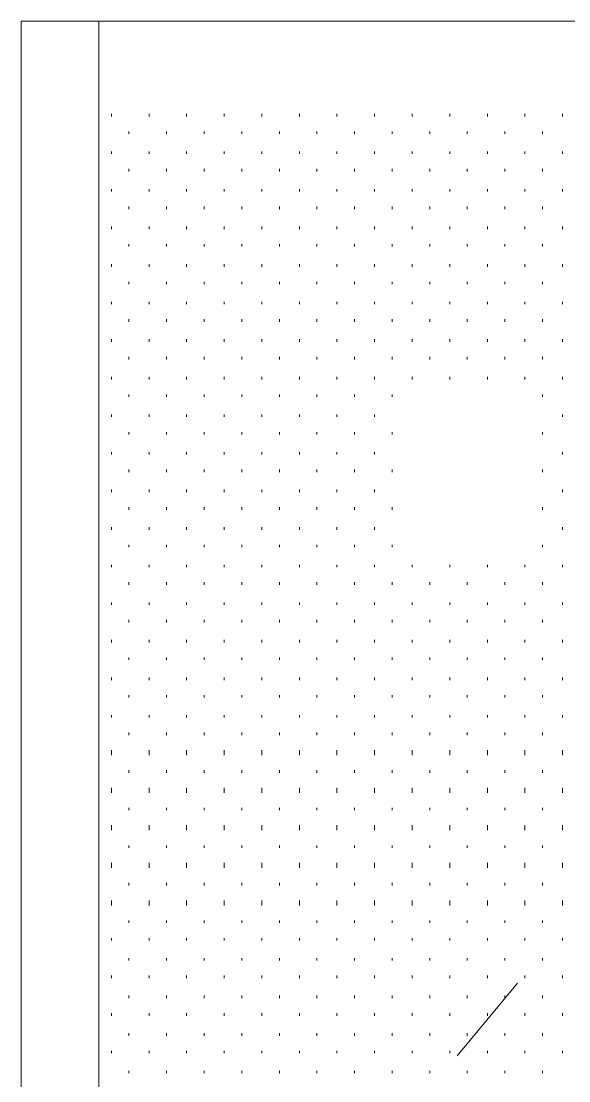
# Model space of a CAD drawing. Header units: inches. Extents: x -6061 to 13621, y -296 to 7483.
# Drawn here: x 12426.67 to 12444.17, y -63.33 to -29.46 of the extents above; entities that cross this region are included whole.
import ezdxf

# ---------------------------------------------------------------- set-up
doc = ezdxf.new("R2010")
doc.units = ezdxf.units.IN
doc.header["$MEASUREMENT"] = 0
doc.layers.get('0').update_dxf_attribs({"linetype": 'CONTINUOUS'})

msp = doc.modelspace()

# ---------------------------------------------------------------- linework, layer by layer
at = {"color": 7, "linetype": 'Continuous', "lineweight": 9, "true_color": 0x000007}
for p, q in [((12426.67203, -29.45513), (12429.15483, -29.45513)), ((12426.67203, -29.45513), (12426.67203, -121.47911)), ((12429.15483, -121.47911), (12429.15483, -29.45513)), ((12429.15483, -31.93793), (12429.15483, -29.45513)), ((12465.19556, -29.45513), (12429.15483, -29.45513)), ((12429.15483, -31.93793), (12429.15483, -121.47911)), ((12442.52995, -60.20988), (12440.60777, -62.5325))]:
    msp.add_line(p, q, dxfattribs=at)
at = {"color": 7, "linetype": 'Continuous', "lineweight": 18, "true_color": 0x000007}
for p, q in [((12426.67203, -121.47911), (12426.67203, -29.45513)), ((12426.67203, -29.45513), (12534.71411, -29.45513))]:
    msp.add_line(p, q, dxfattribs=at)
at = {"color": 7, "linetype": 'Continuous', "lineweight": 9, "true_color": 0xffffff}
for p, q in [((12429.55528, -32.49857), (12429.55528, -32.41847)), ((12430.75664, -32.49857), (12430.75664, -32.41847)), ((12431.958, -32.49857), (12431.958, -32.41847)), ((12433.15936, -32.49857), (12433.15936, -32.41847)), ((12434.36071, -32.49857), (12434.36071, -32.41847)), ((12435.56207, -32.49857), (12435.56207, -32.41847)), ((12436.76343, -32.49857), (12436.76343, -32.41847)), ((12437.96479, -32.49857), (12437.96479, -32.41847)), ((12439.16614, -32.49857), (12439.16614, -32.41847)), ((12440.3675, -32.49857), (12440.3675, -32.41847)), ((12441.56886, -32.49857), (12441.56886, -32.41847)), ((12442.77022, -32.49857), (12442.77022, -32.41847)), ((12443.97157, -32.49857), (12443.97157, -32.41847)), ((12430.11592, -33.0592), (12430.11592, -32.97911)), ((12431.31728, -33.0592), (12431.31728, -32.97911)), ((12432.51863, -33.0592), (12432.51863, -32.97911)), ((12433.71999, -33.0592), (12433.71999, -32.97911)), ((12434.92135, -33.0592), (12434.92135, -32.97911)), ((12436.12271, -33.0592), (12436.12271, -32.97911)), ((12437.32406, -33.0592), (12437.32406, -32.97911)), ((12438.52542, -33.0592), (12438.52542, -32.97911)), ((12439.72678, -33.0592), (12439.72678, -32.97911)), ((12440.92814, -33.0592), (12440.92814, -32.97911)), ((12442.12949, -33.0592), (12442.12949, -32.97911)), ((12443.33085, -33.0592), (12443.33085, -32.97911)), ((12429.55528, -33.69992), (12429.55528, -33.61983)), ((12430.75664, -33.69992), (12430.75664, -33.61983)), ((12431.958, -33.69992), (12431.958, -33.61983)), ((12433.15936, -33.69992), (12433.15936, -33.61983)), ((12434.36071, -33.69992), (12434.36071, -33.61983)), ((12435.56207, -33.69992), (12435.56207, -33.61983)), ((12436.76343, -33.69992), (12436.76343, -33.61983)), ((12437.96479, -33.69992), (12437.96479, -33.61983)), ((12439.16614, -33.69992), (12439.16614, -33.61983)), ((12440.3675, -33.69992), (12440.3675, -33.61983)), ((12441.56886, -33.69992), (12441.56886, -33.61983)), ((12442.77022, -33.69992), (12442.77022, -33.61983)), ((12443.97157, -33.69992), (12443.97157, -33.61983)), ((12430.11592, -34.26056), (12430.11592, -34.18047)), ((12431.31728, -34.26056), (12431.31728, -34.18047)), ((12432.51863, -34.26056), (12432.51863, -34.18047)), ((12433.71999, -34.26056), (12433.71999, -34.18047)), ((12434.92135, -34.26056), (12434.92135, -34.18047)), ((12436.12271, -34.26056), (12436.12271, -34.18047)), ((12437.32406, -34.26056), (12437.32406, -34.18047)), ((12438.52542, -34.26056), (12438.52542, -34.18047)), ((12439.72678, -34.26056), (12439.72678, -34.18047)), ((12440.92814, -34.26056), (12440.92814, -34.18047)), ((12442.12949, -34.26056), (12442.12949, -34.18047)), ((12443.33085, -34.26056), (12443.33085, -34.18047)), ((12429.55528, -34.90128), (12429.55528, -34.82119)), ((12430.75664, -34.90128), (12430.75664, -34.82119)), ((12431.958, -34.90128), (12431.958, -34.82119)), ((12433.15936, -34.90128), (12433.15936, -34.82119)), ((12434.36071, -34.90128), (12434.36071, -34.82119)), ((12435.56207, -34.90128), (12435.56207, -34.82119)), ((12436.76343, -34.90128), (12436.76343, -34.82119)), ((12437.96479, -34.90128), (12437.96479, -34.82119)), ((12439.16614, -34.90128), (12439.16614, -34.82119)), ((12440.3675, -34.90128), (12440.3675, -34.82119)), ((12441.56886, -34.90128), (12441.56886, -34.82119)), ((12442.77022, -34.90128), (12442.77022, -34.82119)), ((12443.97157, -34.90128), (12443.97157, -34.82119)), ((12430.11592, -35.46191), (12430.11592, -35.38182)), ((12431.31728, -35.46191), (12431.31728, -35.38182)), ((12432.51863, -35.46191), (12432.51863, -35.38182)), ((12433.71999, -35.46191), (12433.71999, -35.38182)), ((12434.92135, -35.46191), (12434.92135, -35.38182)), ((12436.12271, -35.46191), (12436.12271, -35.38182)), ((12437.32406, -35.46191), (12437.32406, -35.38182)), ((12438.52542, -35.46191), (12438.52542, -35.38182)), ((12439.72678, -35.46191), (12439.72678, -35.38182)), ((12440.92814, -35.46191), (12440.92814, -35.38182)), ((12442.12949, -35.46191), (12442.12949, -35.38182)), ((12443.33085, -35.46191), (12443.33085, -35.38182)), ((12429.55528, -36.10264), (12429.55528, -36.02255)), ((12430.75664, -36.10264), (12430.75664, -36.02255)), ((12431.958, -36.10264), (12431.958, -36.02255)), ((12433.15936, -36.10264), (12433.15936, -36.02255)), ((12434.36071, -36.10264), (12434.36071, -36.02255)), ((12435.56207, -36.10264), (12435.56207, -36.02255)), ((12436.76343, -36.10264), (12436.76343, -36.02255)), ((12437.96479, -36.10264), (12437.96479, -36.02255)), ((12439.16614, -36.10264), (12439.16614, -36.02255)), ((12440.3675, -36.10264), (12440.3675, -36.02255)), ((12441.56886, -36.10264), (12441.56886, -36.02255)), ((12442.77022, -36.10264), (12442.77022, -36.02255)), ((12443.97157, -36.10264), (12443.97157, -36.02255)), ((12430.11592, -36.66327), (12430.11592, -36.58318)), ((12431.31728, -36.66327), (12431.31728, -36.58318)), ((12432.51863, -36.66327), (12432.51863, -36.58318)), ((12433.71999, -36.66327), (12433.71999, -36.58318)), ((12434.92135, -36.66327), (12434.92135, -36.58318)), ((12436.12271, -36.66327), (12436.12271, -36.58318)), ((12437.32406, -36.66327), (12437.32406, -36.58318)), ((12438.52542, -36.66327), (12438.52542, -36.58318)), ((12439.72678, -36.66327), (12439.72678, -36.58318)), ((12440.92814, -36.66327), (12440.92814, -36.58318)), ((12442.12949, -36.66327), (12442.12949, -36.58318)), ((12443.33085, -36.66327), (12443.33085, -36.58318)), ((12429.55528, -37.30399), (12429.55528, -37.2239)), ((12430.75664, -37.30399), (12430.75664, -37.2239)), ((12431.958, -37.30399), (12431.958, -37.2239)), ((12433.15936, -37.30399), (12433.15936, -37.2239)), ((12434.36071, -37.30399), (12434.36071, -37.2239)), ((12435.56207, -37.30399), (12435.56207, -37.2239)), ((12436.76343, -37.30399), (12436.76343, -37.2239)), ((12437.96479, -37.30399), (12437.96479, -37.2239)), ((12439.16614, -37.30399), (12439.16614, -37.2239)), ((12440.3675, -37.30399), (12440.3675, -37.2239)), ((12441.56886, -37.30399), (12441.56886, -37.2239)), ((12442.77022, -37.30399), (12442.77022, -37.2239)), ((12443.97157, -37.30399), (12443.97157, -37.2239)), ((12430.11592, -37.86463), (12430.11592, -37.78454)), ((12431.31728, -37.86463), (12431.31728, -37.78454)), ((12432.51863, -37.86463), (12432.51863, -37.78454)), ((12433.71999, -37.86463), (12433.71999, -37.78454)), ((12434.92135, -37.86463), (12434.92135, -37.78454)), ((12436.12271, -37.86463), (12436.12271, -37.78454)), ((12437.32406, -37.86463), (12437.32406, -37.78454)), ((12438.52542, -37.86463), (12438.52542, -37.78454)), ((12439.72678, -37.86463), (12439.72678, -37.78454)), ((12440.92814, -37.86463), (12440.92814, -37.78454)), ((12442.12949, -37.86463), (12442.12949, -37.78454)), ((12443.33085, -37.86463), (12443.33085, -37.78454)), ((12429.55528, -38.50535), (12429.55528, -38.42526)), ((12430.75664, -38.50535), (12430.75664, -38.42526)), ((12431.958, -38.50535), (12431.958, -38.42526)), ((12433.15936, -38.50535), (12433.15936, -38.42526)), ((12434.36071, -38.50535), (12434.36071, -38.42526)), ((12435.56207, -38.50535), (12435.56207, -38.42526)), ((12436.76343, -38.50535), (12436.76343, -38.42526)), ((12437.96479, -38.50535), (12437.96479, -38.42526)), ((12439.16614, -38.50535), (12439.16614, -38.42526)), ((12440.3675, -38.50535), (12440.3675, -38.42526)), ((12441.56886, -38.50535), (12441.56886, -38.42526)), ((12442.77022, -38.50535), (12442.77022, -38.42526)), ((12443.97157, -38.50535), (12443.97157, -38.42526)), ((12430.11592, -39.06599), (12430.11592, -38.9859)), ((12431.31728, -39.06599), (12431.31728, -38.9859)), ((12432.51863, -39.06599), (12432.51863, -38.9859)), ((12433.71999, -39.06599), (12433.71999, -38.9859)), ((12434.92135, -39.06599), (12434.92135, -38.9859)), ((12436.12271, -39.06599), (12436.12271, -38.9859)), ((12437.32406, -39.06599), (12437.32406, -38.9859)), ((12438.52542, -39.06599), (12438.52542, -38.9859)), ((12439.72678, -39.06599), (12439.72678, -38.9859)), ((12440.92814, -39.06599), (12440.92814, -38.9859)), ((12442.12949, -39.06599), (12442.12949, -38.9859)), ((12443.33085, -39.06599), (12443.33085, -38.9859)), ((12429.55528, -39.70671), (12429.55528, -39.62662)), ((12430.75664, -39.70671), (12430.75664, -39.62662)), ((12431.958, -39.70671), (12431.958, -39.62662)), ((12433.15936, -39.70671), (12433.15936, -39.62662)), ((12434.36071, -39.70671), (12434.36071, -39.62662)), ((12435.56207, -39.70671), (12435.56207, -39.62662)), ((12436.76343, -39.70671), (12436.76343, -39.62662)), ((12437.96479, -39.70671), (12437.96479, -39.62662)), ((12439.16614, -39.70671), (12439.16614, -39.62662)), ((12440.3675, -39.70671), (12440.3675, -39.62662)), ((12441.56886, -39.70671), (12441.56886, -39.62662)), ((12442.77022, -39.70671), (12442.77022, -39.62662)), ((12443.97157, -39.70671), (12443.97157, -39.62662)), ((12430.11592, -40.26734), (12430.11592, -40.18725)), ((12431.31728, -40.26734), (12431.31728, -40.18725)), ((12432.51863, -40.26734), (12432.51863, -40.18725)), ((12433.71999, -40.26734), (12433.71999, -40.18725)), ((12434.92135, -40.26734), (12434.92135, -40.18725)), ((12436.12271, -40.26734), (12436.12271, -40.18725)), ((12437.32406, -40.26734), (12437.32406, -40.18725)), ((12438.52542, -40.26734), (12438.52542, -40.18725)), ((12439.72678, -40.26734), (12439.72678, -40.18725)), ((12440.92814, -40.26734), (12440.92814, -40.18725)), ((12442.12949, -40.26734), (12442.12949, -40.18725)), ((12443.33085, -40.26734), (12443.33085, -40.18725)), ((12429.55528, -40.90807), (12429.55528, -40.82798)), ((12430.75664, -40.90807), (12430.75664, -40.82798)), ((12431.958, -40.90807), (12431.958, -40.82798)), ((12433.15936, -40.90807), (12433.15936, -40.82798)), ((12434.36071, -40.90807), (12434.36071, -40.82798)), ((12435.56207, -40.90807), (12435.56207, -40.82798)), ((12436.76343, -40.90807), (12436.76343, -40.82798)), ((12437.96479, -40.90807), (12437.96479, -40.82798)), ((12439.16614, -40.90807), (12439.16614, -40.82798)), ((12440.3675, -40.90807), (12440.3675, -40.82798)), ((12441.56886, -40.90807), (12441.56886, -40.82798)), ((12442.77022, -40.90807), (12442.77022, -40.82798)), ((12443.97157, -40.90807), (12443.97157, -40.82798)), ((12430.11592, -41.4687), (12430.11592, -41.38861)), ((12431.31728, -41.4687), (12431.31728, -41.38861)), ((12432.51863, -41.4687), (12432.51863, -41.38861)), ((12433.71999, -41.4687), (12433.71999, -41.38861)), ((12434.92135, -41.4687), (12434.92135, -41.38861)), ((12436.12271, -41.4687), (12436.12271, -41.38861)), ((12437.32406, -41.4687), (12437.32406, -41.38861)), ((12438.52542, -41.4687), (12438.52542, -41.38861)), ((12443.33085, -41.4687), (12443.33085, -41.38861)), ((12429.55528, -42.10942), (12429.55528, -42.02933)), ((12430.75664, -42.10942), (12430.75664, -42.02933)), ((12431.958, -42.10942), (12431.958, -42.02933)), ((12433.15936, -42.10942), (12433.15936, -42.02933)), ((12434.36071, -42.10942), (12434.36071, -42.02933)), ((12435.56207, -42.10942), (12435.56207, -42.02933)), ((12436.76343, -42.10942), (12436.76343, -42.02933)), ((12437.96479, -42.10942), (12437.96479, -42.02933)), ((12443.97157, -42.10942), (12443.97157, -42.02933)), ((12430.11592, -42.67006), (12430.11592, -42.58997)), ((12431.31728, -42.67006), (12431.31728, -42.58997)), ((12432.51863, -42.67006), (12432.51863, -42.58997)), ((12433.71999, -42.67006), (12433.71999, -42.58997)), ((12434.92135, -42.67006), (12434.92135, -42.58997)), ((12436.12271, -42.67006), (12436.12271, -42.58997)), ((12437.32406, -42.67006), (12437.32406, -42.58997)), ((12438.52542, -42.67006), (12438.52542, -42.58997)), ((12443.33085, -42.67006), (12443.33085, -42.58997)), ((12429.55528, -43.31078), (12429.55528, -43.23069)), ((12430.75664, -43.31078), (12430.75664, -43.23069)), ((12431.958, -43.31078), (12431.958, -43.23069)), ((12433.15936, -43.31078), (12433.15936, -43.23069)), ((12434.36071, -43.31078), (12434.36071, -43.23069)), ((12435.56207, -43.31078), (12435.56207, -43.23069)), ((12436.76343, -43.31078), (12436.76343, -43.23069)), ((12437.96479, -43.31078), (12437.96479, -43.23069)), ((12443.97157, -43.31078), (12443.97157, -43.23069)), ((12430.11592, -43.87142), (12430.11592, -43.79133)), ((12431.31728, -43.87142), (12431.31728, -43.79133)), ((12432.51863, -43.87142), (12432.51863, -43.79133)), ((12433.71999, -43.87142), (12433.71999, -43.79133)), ((12434.92135, -43.87142), (12434.92135, -43.79133)), ((12436.12271, -43.87142), (12436.12271, -43.79133)), ((12437.32406, -43.87142), (12437.32406, -43.79133)), ((12438.52542, -43.87142), (12438.52542, -43.79133)), ((12443.33085, -43.87142), (12443.33085, -43.79133)), ((12429.55528, -44.51214), (12429.55528, -44.43205)), ((12430.75664, -44.51214), (12430.75664, -44.43205)), ((12431.958, -44.51214), (12431.958, -44.43205)), ((12433.15936, -44.51214), (12433.15936, -44.43205)), ((12434.36071, -44.51214), (12434.36071, -44.43205)), ((12435.56207, -44.51214), (12435.56207, -44.43205)), ((12436.76343, -44.51214), (12436.76343, -44.43205)), ((12437.96479, -44.51214), (12437.96479, -44.43205)), ((12443.97157, -44.51214), (12443.97157, -44.43205)), ((12430.11592, -45.07277), (12430.11592, -44.99268)), ((12431.31728, -45.07277), (12431.31728, -44.99268)), ((12432.51863, -45.07277), (12432.51863, -44.99268)), ((12433.71999, -45.07277), (12433.71999, -44.99268)), ((12434.92135, -45.07277), (12434.92135, -44.99268)), ((12436.12271, -45.07277), (12436.12271, -44.99268)), ((12437.32406, -45.07277), (12437.32406, -44.99268)), ((12438.52542, -45.07277), (12438.52542, -44.99268)), ((12443.33085, -45.07277), (12443.33085, -44.99268)), ((12429.55528, -45.7135), (12429.55528, -45.63341)), ((12430.75664, -45.7135), (12430.75664, -45.63341)), ((12431.958, -45.7135), (12431.958, -45.63341)), ((12433.15936, -45.7135), (12433.15936, -45.63341)), ((12434.36071, -45.7135), (12434.36071, -45.63341)), ((12435.56207, -45.7135), (12435.56207, -45.63341)), ((12436.76343, -45.7135), (12436.76343, -45.63341)), ((12437.96479, -45.7135), (12437.96479, -45.63341)), ((12443.97157, -45.7135), (12443.97157, -45.63341)), ((12430.11592, -46.27413), (12430.11592, -46.19404)), ((12431.31728, -46.27413), (12431.31728, -46.19404)), ((12432.51863, -46.27413), (12432.51863, -46.19404)), ((12433.71999, -46.27413), (12433.71999, -46.19404)), ((12434.92135, -46.27413), (12434.92135, -46.19404)), ((12436.12271, -46.27413), (12436.12271, -46.19404)), ((12437.32406, -46.27413), (12437.32406, -46.19404)), ((12438.52542, -46.27413), (12438.52542, -46.19404)), ((12443.33085, -46.27413), (12443.33085, -46.19404)), ((12429.55528, -46.91485), (12429.55528, -46.83476)), ((12430.75664, -46.91485), (12430.75664, -46.83476)), ((12431.958, -46.91485), (12431.958, -46.83476)), ((12433.15936, -46.91485), (12433.15936, -46.83476)), ((12434.36071, -46.91485), (12434.36071, -46.83476)), ((12435.56207, -46.91485), (12435.56207, -46.83476)), ((12436.76343, -46.91485), (12436.76343, -46.83476)), ((12437.96479, -46.91485), (12437.96479, -46.83476)), ((12439.16614, -46.91485), (12439.16614, -46.83476)), ((12440.3675, -46.91485), (12440.3675, -46.83476)), ((12441.56886, -46.91485), (12441.56886, -46.83476)), ((12442.77022, -46.91485), (12442.77022, -46.83476)), ((12443.97157, -46.91485), (12443.97157, -46.83476)), ((12430.11592, -47.47549), (12430.11592, -47.3954)), ((12431.31728, -47.47549), (12431.31728, -47.3954)), ((12432.51863, -47.47549), (12432.51863, -47.3954)), ((12433.71999, -47.47549), (12433.71999, -47.3954)), ((12434.92135, -47.47549), (12434.92135, -47.3954)), ((12436.12271, -47.47549), (12436.12271, -47.3954)), ((12437.32406, -47.47549), (12437.32406, -47.3954)), ((12438.52542, -47.47549), (12438.52542, -47.3954)), ((12439.72678, -47.47549), (12439.72678, -47.3954)), ((12440.92814, -47.47549), (12440.92814, -47.3954)), ((12442.12949, -47.47549), (12442.12949, -47.3954)), ((12443.33085, -47.47549), (12443.33085, -47.3954)), ((12429.55528, -48.11621), (12429.55528, -48.03612)), ((12430.75664, -48.11621), (12430.75664, -48.03612)), ((12431.958, -48.11621), (12431.958, -48.03612)), ((12433.15936, -48.11621), (12433.15936, -48.03612)), ((12434.36071, -48.11621), (12434.36071, -48.03612)), ((12435.56207, -48.11621), (12435.56207, -48.03612)), ((12436.76343, -48.11621), (12436.76343, -48.03612)), ((12437.96479, -48.11621), (12437.96479, -48.03612)), ((12439.16614, -48.11621), (12439.16614, -48.03612)), ((12440.3675, -48.11621), (12440.3675, -48.03612)), ((12441.56886, -48.11621), (12441.56886, -48.03612)), ((12442.77022, -48.11621), (12442.77022, -48.03612)), ((12443.97157, -48.11621), (12443.97157, -48.03612)), ((12430.11592, -48.67685), (12430.11592, -48.59676)), ((12431.31728, -48.67685), (12431.31728, -48.59676)), ((12432.51863, -48.67685), (12432.51863, -48.59676)), ((12433.71999, -48.67685), (12433.71999, -48.59676)), ((12434.92135, -48.67685), (12434.92135, -48.59676)), ((12436.12271, -48.67685), (12436.12271, -48.59676)), ((12437.32406, -48.67685), (12437.32406, -48.59676)), ((12438.52542, -48.67685), (12438.52542, -48.59676)), ((12439.72678, -48.67685), (12439.72678, -48.59676)), ((12440.92814, -48.67685), (12440.92814, -48.59676)), ((12442.12949, -48.67685), (12442.12949, -48.59676)), ((12443.33085, -48.67685), (12443.33085, -48.59676)), ((12429.55528, -49.31757), (12429.55528, -49.23748)), ((12430.75664, -49.31757), (12430.75664, -49.23748)), ((12431.958, -49.31757), (12431.958, -49.23748)), ((12433.15936, -49.31757), (12433.15936, -49.23748)), ((12434.36071, -49.31757), (12434.36071, -49.23748)), ((12435.56207, -49.31757), (12435.56207, -49.23748)), ((12436.76343, -49.31757), (12436.76343, -49.23748)), ((12437.96479, -49.31757), (12437.96479, -49.23748)), ((12439.16614, -49.31757), (12439.16614, -49.23748)), ((12440.3675, -49.31757), (12440.3675, -49.23748)), ((12441.56886, -49.31757), (12441.56886, -49.23748)), ((12442.77022, -49.31757), (12442.77022, -49.23748)), ((12443.97157, -49.31757), (12443.97157, -49.23748)), ((12430.11592, -49.8782), (12430.11592, -49.79811)), ((12431.31728, -49.8782), (12431.31728, -49.79811)), ((12432.51863, -49.8782), (12432.51863, -49.79811)), ((12433.71999, -49.8782), (12433.71999, -49.79811)), ((12434.92135, -49.8782), (12434.92135, -49.79811)), ((12436.12271, -49.8782), (12436.12271, -49.79811)), ((12437.32406, -49.8782), (12437.32406, -49.79811)), ((12438.52542, -49.8782), (12438.52542, -49.79811)), ((12439.72678, -49.8782), (12439.72678, -49.79811)), ((12440.92814, -49.8782), (12440.92814, -49.79811)), ((12442.12949, -49.8782), (12442.12949, -49.79811)), ((12443.33085, -49.8782), (12443.33085, -49.79811)), ((12429.55528, -50.51893), (12429.55528, -50.43884)), ((12430.75664, -50.51893), (12430.75664, -50.43884)), ((12431.958, -50.51893), (12431.958, -50.43884)), ((12433.15936, -50.51893), (12433.15936, -50.43884)), ((12434.36071, -50.51893), (12434.36071, -50.43884)), ((12435.56207, -50.51893), (12435.56207, -50.43884)), ((12436.76343, -50.51893), (12436.76343, -50.43884)), ((12437.96479, -50.51893), (12437.96479, -50.43884)), ((12439.16614, -50.51893), (12439.16614, -50.43884)), ((12440.3675, -50.51893), (12440.3675, -50.43884)), ((12441.56886, -50.51893), (12441.56886, -50.43884)), ((12442.77022, -50.51893), (12442.77022, -50.43884)), ((12443.97157, -50.51893), (12443.97157, -50.43884)), ((12430.11592, -51.07956), (12430.11592, -50.99947)), ((12431.31728, -51.07956), (12431.31728, -50.99947)), ((12432.51863, -51.07956), (12432.51863, -50.99947)), ((12433.71999, -51.07956), (12433.71999, -50.99947)), ((12434.92135, -51.07956), (12434.92135, -50.99947)), ((12436.12271, -51.07956), (12436.12271, -50.99947)), ((12437.32406, -51.07956), (12437.32406, -50.99947)), ((12438.52542, -51.07956), (12438.52542, -50.99947)), ((12439.72678, -51.07956), (12439.72678, -50.99947)), ((12440.92814, -51.07956), (12440.92814, -50.99947)), ((12442.12949, -51.07956), (12442.12949, -50.99947)), ((12443.33085, -51.07956), (12443.33085, -50.99947)), ((12429.55528, -51.72028), (12429.55528, -51.64019)), ((12430.75664, -51.72028), (12430.75664, -51.64019)), ((12431.958, -51.72028), (12431.958, -51.64019)), ((12433.15936, -51.72028), (12433.15936, -51.64019)), ((12434.36071, -51.72028), (12434.36071, -51.64019)), ((12435.56207, -51.72028), (12435.56207, -51.64019)), ((12436.76343, -51.72028), (12436.76343, -51.64019)), ((12437.96479, -51.72028), (12437.96479, -51.64019)), ((12439.16614, -51.72028), (12439.16614, -51.64019)), ((12440.3675, -51.72028), (12440.3675, -51.64019)), ((12441.56886, -51.72028), (12441.56886, -51.64019)), ((12442.77022, -51.72028), (12442.77022, -51.64019)), ((12443.97157, -51.72028), (12443.97157, -51.64019)), ((12430.11592, -52.28092), (12430.11592, -52.20083)), ((12431.31728, -52.28092), (12431.31728, -52.20083)), ((12432.51863, -52.28092), (12432.51863, -52.20083)), ((12433.71999, -52.28092), (12433.71999, -52.20083)), ((12434.92135, -52.28092), (12434.92135, -52.20083)), ((12436.12271, -52.28092), (12436.12271, -52.20083)), ((12437.32406, -52.28092), (12437.32406, -52.20083)), ((12438.52542, -52.28092), (12438.52542, -52.20083)), ((12439.72678, -52.28092), (12439.72678, -52.20083)), ((12440.92814, -52.28092), (12440.92814, -52.20083)), ((12442.12949, -52.28092), (12442.12949, -52.20083)), ((12443.33085, -52.28092), (12443.33085, -52.20083)), ((12429.55528, -52.92164), (12429.55528, -52.76146)), ((12430.75664, -52.92164), (12430.75664, -52.76146)), ((12431.958, -52.92164), (12431.958, -52.76146)), ((12433.15936, -52.92164), (12433.15936, -52.76146)), ((12434.36071, -52.92164), (12434.36071, -52.76146)), ((12435.56207, -52.92164), (12435.56207, -52.76146)), ((12436.76343, -52.92164), (12436.76343, -52.76146)), ((12437.96479, -52.92164), (12437.96479, -52.76146)), ((12439.16614, -52.92164), (12439.16614, -52.76146)), ((12440.3675, -52.92164), (12440.3675, -52.76146)), ((12441.56886, -52.92164), (12441.56886, -52.76146)), ((12442.77022, -52.92164), (12442.77022, -52.76146)), ((12443.97157, -52.92164), (12443.97157, -52.76146)), ((12430.11592, -53.48228), (12430.11592, -53.40219)), ((12431.31728, -53.48228), (12431.31728, -53.40219)), ((12432.51863, -53.48228), (12432.51863, -53.40219)), ((12433.71999, -53.48228), (12433.71999, -53.40219)), ((12434.92135, -53.48228), (12434.92135, -53.40219)), ((12436.12271, -53.48228), (12436.12271, -53.40219)), ((12437.32406, -53.48228), (12437.32406, -53.40219)), ((12438.52542, -53.48228), (12438.52542, -53.40219)), ((12439.72678, -53.48228), (12439.72678, -53.40219)), ((12440.92814, -53.48228), (12440.92814, -53.40219)), ((12442.12949, -53.48228), (12442.12949, -53.40219)), ((12443.33085, -53.48228), (12443.33085, -53.40219)), ((12429.55528, -54.123), (12429.55528, -53.96282)), ((12430.75664, -54.123), (12430.75664, -53.96282)), ((12431.958, -54.123), (12431.958, -53.96282)), ((12433.15936, -54.123), (12433.15936, -53.96282)), ((12434.36071, -54.123), (12434.36071, -53.96282)), ((12435.56207, -54.123), (12435.56207, -53.96282)), ((12436.76343, -54.123), (12436.76343, -53.96282)), ((12437.96479, -54.123), (12437.96479, -53.96282)), ((12439.16614, -54.123), (12439.16614, -53.96282)), ((12440.3675, -54.123), (12440.3675, -53.96282)), ((12441.56886, -54.123), (12441.56886, -53.96282)), ((12442.77022, -54.123), (12442.77022, -53.96282)), ((12443.97157, -54.123), (12443.97157, -53.96282)), ((12430.11592, -54.68363), (12430.11592, -54.60354)), ((12431.31728, -54.68363), (12431.31728, -54.60354)), ((12432.51863, -54.68363), (12432.51863, -54.60354)), ((12433.71999, -54.68363), (12433.71999, -54.60354)), ((12434.92135, -54.68363), (12434.92135, -54.60354)), ((12436.12271, -54.68363), (12436.12271, -54.60354)), ((12437.32406, -54.68363), (12437.32406, -54.60354)), ((12438.52542, -54.68363), (12438.52542, -54.60354)), ((12439.72678, -54.68363), (12439.72678, -54.60354)), ((12440.92814, -54.68363), (12440.92814, -54.60354)), ((12442.12949, -54.68363), (12442.12949, -54.60354)), ((12443.33085, -54.68363), (12443.33085, -54.60354)), ((12429.55528, -55.32436), (12429.55528, -55.16418)), ((12430.75664, -55.32436), (12430.75664, -55.16418)), ((12431.958, -55.32436), (12431.958, -55.16418)), ((12433.15936, -55.32436), (12433.15936, -55.16418)), ((12434.36071, -55.32436), (12434.36071, -55.16418)), ((12435.56207, -55.32436), (12435.56207, -55.16418)), ((12436.76343, -55.32436), (12436.76343, -55.16418)), ((12437.96479, -55.32436), (12437.96479, -55.16418)), ((12439.16614, -55.32436), (12439.16614, -55.16418)), ((12440.3675, -55.32436), (12440.3675, -55.16418)), ((12441.56886, -55.32436), (12441.56886, -55.16418)), ((12442.77022, -55.32436), (12442.77022, -55.16418)), ((12443.97157, -55.32436), (12443.97157, -55.16418)), ((12430.11592, -55.88499), (12430.11592, -55.8049)), ((12431.31728, -55.88499), (12431.31728, -55.8049)), ((12432.51863, -55.88499), (12432.51863, -55.8049)), ((12433.71999, -55.88499), (12433.71999, -55.8049)), ((12434.92135, -55.88499), (12434.92135, -55.8049)), ((12436.12271, -55.88499), (12436.12271, -55.8049)), ((12437.32406, -55.88499), (12437.32406, -55.8049)), ((12438.52542, -55.88499), (12438.52542, -55.8049)), ((12439.72678, -55.88499), (12439.72678, -55.8049)), ((12440.92814, -55.88499), (12440.92814, -55.8049)), ((12442.12949, -55.88499), (12442.12949, -55.8049)), ((12443.33085, -55.88499), (12443.33085, -55.8049)), ((12429.55528, -56.52571), (12429.55528, -56.36553)), ((12430.75664, -56.52571), (12430.75664, -56.36553)), ((12431.958, -56.52571), (12431.958, -56.36553)), ((12433.15936, -56.52571), (12433.15936, -56.36553)), ((12434.36071, -56.52571), (12434.36071, -56.36553)), ((12435.56207, -56.52571), (12435.56207, -56.36553)), ((12436.76343, -56.52571), (12436.76343, -56.36553)), ((12437.96479, -56.52571), (12437.96479, -56.36553)), ((12439.16614, -56.52571), (12439.16614, -56.36553)), ((12440.3675, -56.52571), (12440.3675, -56.36553)), ((12441.56886, -56.52571), (12441.56886, -56.36553)), ((12442.77022, -56.52571), (12442.77022, -56.36553)), ((12443.97157, -56.52571), (12443.97157, -56.36553)), ((12430.11592, -57.08635), (12430.11592, -57.00626)), ((12431.31728, -57.08635), (12431.31728, -57.00626)), ((12432.51863, -57.08635), (12432.51863, -57.00626)), ((12433.71999, -57.08635), (12433.71999, -57.00626)), ((12434.92135, -57.08635), (12434.92135, -57.00626)), ((12436.12271, -57.08635), (12436.12271, -57.00626)), ((12437.32406, -57.08635), (12437.32406, -57.00626)), ((12438.52542, -57.08635), (12438.52542, -57.00626)), ((12439.72678, -57.08635), (12439.72678, -57.00626)), ((12440.92814, -57.08635), (12440.92814, -57.00626)), ((12442.12949, -57.08635), (12442.12949, -57.00626)), ((12443.33085, -57.08635), (12443.33085, -57.00626)), ((12429.55528, -57.72707), (12429.55528, -57.56689)), ((12430.75664, -57.72707), (12430.75664, -57.56689)), ((12431.958, -57.72707), (12431.958, -57.56689)), ((12433.15936, -57.72707), (12433.15936, -57.56689)), ((12434.36071, -57.72707), (12434.36071, -57.56689)), ((12435.56207, -57.72707), (12435.56207, -57.56689)), ((12436.76343, -57.72707), (12436.76343, -57.56689)), ((12437.96479, -57.72707), (12437.96479, -57.56689)), ((12439.16614, -57.72707), (12439.16614, -57.56689)), ((12440.3675, -57.72707), (12440.3675, -57.56689)), ((12441.56886, -57.72707), (12441.56886, -57.56689)), ((12442.77022, -57.72707), (12442.77022, -57.56689)), ((12443.97157, -57.72707), (12443.97157, -57.56689)), ((12430.11592, -58.28771), (12430.11592, -58.20761)), ((12431.31728, -58.28771), (12431.31728, -58.20761)), ((12432.51863, -58.28771), (12432.51863, -58.20761)), ((12433.71999, -58.28771), (12433.71999, -58.20761)), ((12434.92135, -58.28771), (12434.92135, -58.20761)), ((12436.12271, -58.28771), (12436.12271, -58.20761)), ((12437.32406, -58.28771), (12437.32406, -58.20761)), ((12438.52542, -58.28771), (12438.52542, -58.20761)), ((12439.72678, -58.28771), (12439.72678, -58.20761)), ((12440.92814, -58.28771), (12440.92814, -58.20761)), ((12442.12949, -58.28771), (12442.12949, -58.20761)), ((12443.33085, -58.28771), (12443.33085, -58.20761)), ((12429.55528, -58.84834), (12429.55528, -58.76825)), ((12430.75664, -58.84834), (12430.75664, -58.76825)), ((12431.958, -58.84834), (12431.958, -58.76825)), ((12433.15936, -58.84834), (12433.15936, -58.76825)), ((12434.36071, -58.84834), (12434.36071, -58.76825)), ((12435.56207, -58.84834), (12435.56207, -58.76825)), ((12436.76343, -58.84834), (12436.76343, -58.76825)), ((12437.96479, -58.84834), (12437.96479, -58.76825)), ((12439.16614, -58.84834), (12439.16614, -58.76825)), ((12440.3675, -58.84834), (12440.3675, -58.76825)), ((12441.56886, -58.84834), (12441.56886, -58.76825)), ((12442.77022, -58.84834), (12442.77022, -58.76825)), ((12443.97157, -58.84834), (12443.97157, -58.76825)), ((12430.11592, -59.48906), (12430.11592, -59.40897)), ((12431.31728, -59.48906), (12431.31728, -59.40897)), ((12432.51863, -59.48906), (12432.51863, -59.40897)), ((12433.71999, -59.48906), (12433.71999, -59.40897)), ((12434.92135, -59.48906), (12434.92135, -59.40897)), ((12436.12271, -59.48906), (12436.12271, -59.40897)), ((12437.32406, -59.48906), (12437.32406, -59.40897)), ((12438.52542, -59.48906), (12438.52542, -59.40897)), ((12439.72678, -59.48906), (12439.72678, -59.40897)), ((12440.92814, -59.48906), (12440.92814, -59.40897)), ((12442.12949, -59.48906), (12442.12949, -59.40897)), ((12443.33085, -59.48906), (12443.33085, -59.40897)), ((12429.55528, -60.0497), (12429.55528, -59.96961)), ((12430.75664, -60.0497), (12430.75664, -59.96961)), ((12431.958, -60.0497), (12431.958, -59.96961)), ((12433.15936, -60.0497), (12433.15936, -59.96961)), ((12434.36071, -60.0497), (12434.36071, -59.96961)), ((12435.56207, -60.0497), (12435.56207, -59.96961)), ((12436.76343, -60.0497), (12436.76343, -59.96961)), ((12437.96479, -60.0497), (12437.96479, -59.96961)), ((12439.16614, -60.0497), (12439.16614, -59.96961)), ((12440.3675, -60.0497), (12440.3675, -59.96961)), ((12441.56886, -60.0497), (12441.56886, -59.96961)), ((12442.77022, -60.0497), (12442.77022, -59.96961)), ((12443.97157, -60.0497), (12443.97157, -59.96961)), ((12430.11592, -60.69042), (12430.11592, -60.61033)), ((12431.31728, -60.69042), (12431.31728, -60.61033)), ((12432.51863, -60.69042), (12432.51863, -60.61033)), ((12433.71999, -60.69042), (12433.71999, -60.61033)), ((12434.92135, -60.69042), (12434.92135, -60.61033)), ((12436.12271, -60.69042), (12436.12271, -60.61033)), ((12437.32406, -60.69042), (12437.32406, -60.61033)), ((12438.52542, -60.69042), (12438.52542, -60.61033)), ((12439.72678, -60.69042), (12439.72678, -60.61033)), ((12440.92814, -60.69042), (12440.92814, -60.61033)), ((12442.12949, -60.69042), (12442.12949, -60.61033)), ((12443.33085, -60.69042), (12443.33085, -60.61033)), ((12429.55528, -61.25105), (12429.55528, -61.17096)), ((12430.75664, -61.25105), (12430.75664, -61.17096)), ((12431.958, -61.25105), (12431.958, -61.17096)), ((12433.15936, -61.25105), (12433.15936, -61.17096)), ((12434.36071, -61.25105), (12434.36071, -61.17096)), ((12435.56207, -61.25105), (12435.56207, -61.17096)), ((12436.76343, -61.25105), (12436.76343, -61.17096)), ((12437.96479, -61.25105), (12437.96479, -61.17096)), ((12439.16614, -61.25105), (12439.16614, -61.17096)), ((12440.3675, -61.25105), (12440.3675, -61.17096)), ((12441.56886, -61.25105), (12441.56886, -61.17096)), ((12442.77022, -61.25105), (12442.77022, -61.17096)), ((12443.97157, -61.25105), (12443.97157, -61.17096)), ((12430.11592, -61.89178), (12430.11592, -61.81169)), ((12431.31728, -61.89178), (12431.31728, -61.81169)), ((12432.51863, -61.89178), (12432.51863, -61.81169)), ((12433.71999, -61.89178), (12433.71999, -61.81169)), ((12434.92135, -61.89178), (12434.92135, -61.81169)), ((12436.12271, -61.89178), (12436.12271, -61.81169)), ((12437.32406, -61.89178), (12437.32406, -61.81169)), ((12438.52542, -61.89178), (12438.52542, -61.81169)), ((12439.72678, -61.89178), (12439.72678, -61.81169)), ((12440.92814, -61.89178), (12440.92814, -61.81169)), ((12442.12949, -61.89178), (12442.12949, -61.81169)), ((12443.33085, -61.89178), (12443.33085, -61.81169)), ((12429.55528, -62.45241), (12429.55528, -62.37232)), ((12430.75664, -62.45241), (12430.75664, -62.37232)), ((12431.958, -62.45241), (12431.958, -62.37232)), ((12433.15936, -62.45241), (12433.15936, -62.37232)), ((12434.36071, -62.45241), (12434.36071, -62.37232)), ((12435.56207, -62.45241), (12435.56207, -62.37232)), ((12436.76343, -62.45241), (12436.76343, -62.37232)), ((12437.96479, -62.45241), (12437.96479, -62.37232)), ((12439.16614, -62.45241), (12439.16614, -62.37232)), ((12440.3675, -62.45241), (12440.3675, -62.37232)), ((12441.56886, -62.45241), (12441.56886, -62.37232)), ((12442.77022, -62.45241), (12442.77022, -62.37232)), ((12443.97157, -62.45241), (12443.97157, -62.37232)), ((12430.11592, -63.09314), (12430.11592, -63.01304)), ((12431.31728, -63.09314), (12431.31728, -63.01304)), ((12432.51863, -63.09314), (12432.51863, -63.01304)), ((12433.71999, -63.09314), (12433.71999, -63.01304)), ((12434.92135, -63.09314), (12434.92135, -63.01304)), ((12436.12271, -63.09314), (12436.12271, -63.01304)), ((12437.32406, -63.09314), (12437.32406, -63.01304)), ((12438.52542, -63.09314), (12438.52542, -63.01304)), ((12439.72678, -63.09314), (12439.72678, -63.01304)), ((12440.92814, -63.09314), (12440.92814, -63.01304)), ((12442.12949, -63.09314), (12442.12949, -63.01304)), ((12443.33085, -63.09314), (12443.33085, -63.01304))]:
    msp.add_line(p, q, dxfattribs=at)

doc.saveas('drawing.dxf')
